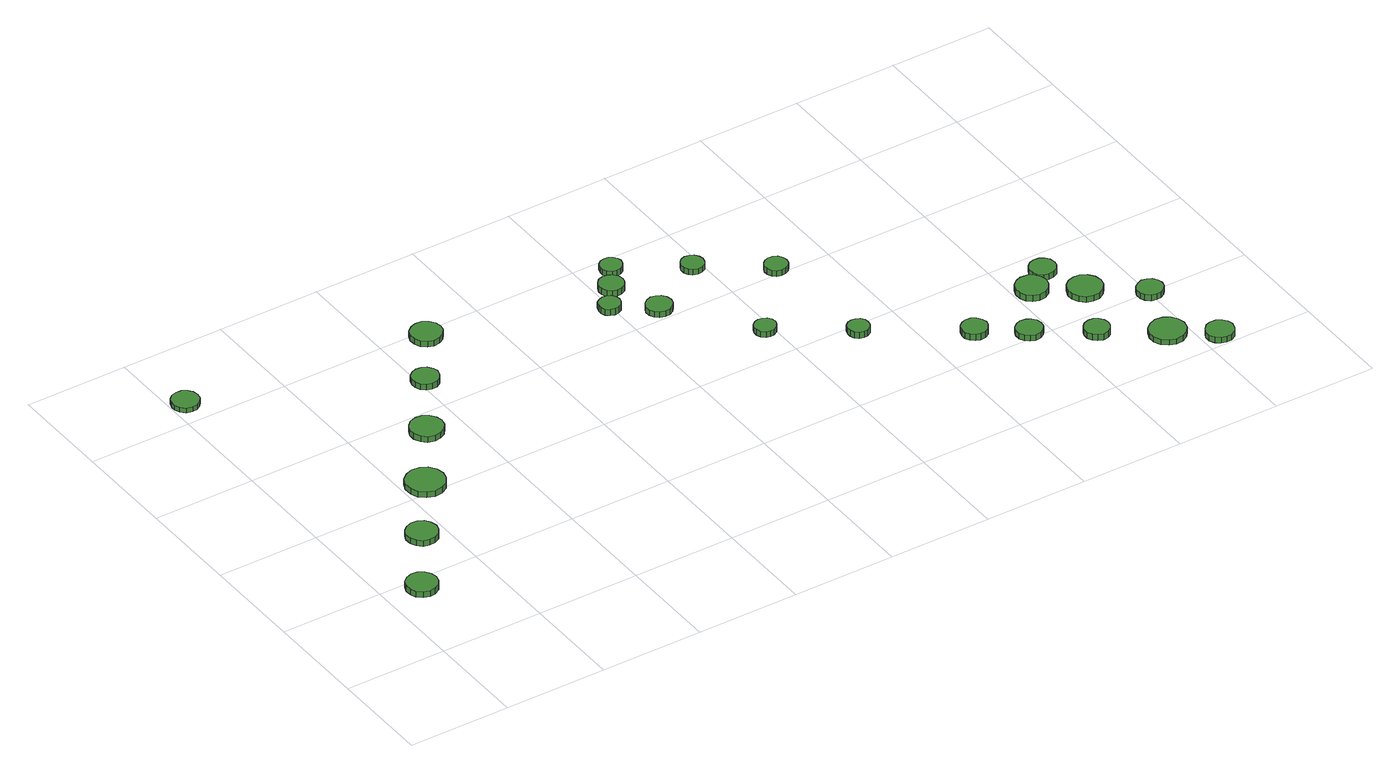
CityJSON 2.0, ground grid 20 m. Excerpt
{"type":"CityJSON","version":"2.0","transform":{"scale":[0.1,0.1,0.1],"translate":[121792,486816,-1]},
"CityObjects":{
"tree1":{"type":"SolitaryVegetationObject","attributes":{"function":"something"},"geometry":[{"type":"MultiSurface","lod":"1","boundaries":[[[0,1,2,3,4,5,6,7,8,9,10,11,12,13,14]],[[15,16,17,18,19,20,21,22,23,24,25,26,27,28,29]],[[0,29,28,1]],[[1,28,27,2]],[[2,27,26,3]],[[3,26,25,4]],[[4,25,24,5]],[[5,24,23,6]],[[6,23,22,7]],[[7,22,21,8]],[[8,21,20,9]],[[9,20,19,10]],[[10,19,18,11]],[[11,18,17,12]],[[12,17,16,13]],[[13,16,15,14]],[[14,15,29,0]]]}]},
"tree2":{"type":"SolitaryVegetationObject","attributes":{"function":"something"},"geometry":[{"type":"MultiSurface","lod":"1","boundaries":[[[30,31,32,33,34,35,36,37,38,39,40,41,42,43,44]],[[45,46,47,48,49,50,51,52,53,54,55,56,57,58,59]],[[30,59,58,31]],[[31,58,57,32]],[[32,57,56,33]],[[33,56,55,34]],[[34,55,54,35]],[[35,54,53,36]],[[36,53,52,37]],[[37,52,51,38]],[[38,51,50,39]],[[39,50,49,40]],[[40,49,48,41]],[[41,48,47,42]],[[42,47,46,43]],[[43,46,45,44]],[[44,45,59,30]]]}]},
"tree3":{"type":"SolitaryVegetationObject","attributes":{"function":"something"},"geometry":[{"type":"MultiSurface","lod":"1","boundaries":[[[60,61,62,63,64,65,66,67,68,69,70,71,72,73,74]],[[75,76,77,78,79,80,81,82,83,84,85,86,87,88,89]],[[60,89,88,61]],[[61,88,87,62]],[[62,87,86,63]],[[63,86,85,64]],[[64,85,84,65]],[[65,84,83,66]],[[66,83,82,67]],[[67,82,81,68]],[[68,81,80,69]],[[69,80,79,70]],[[70,79,78,71]],[[71,78,77,72]],[[72,77,76,73]],[[73,76,75,74]],[[74,75,89,60]]]}]},
"tree4":{"type":"SolitaryVegetationObject","attributes":{"function":"something"},"geometry":[{"type":"MultiSurface","lod":"1","boundaries":[[[90,91,92,93,94,95,96,97,98,99,100,101,102,103,104]],[[105,106,107,108,109,110,111,112,113,114,115,116,117,118,119]],[[90,119,118,91]],[[91,118,117,92]],[[92,117,116,93]],[[93,116,115,94]],[[94,115,114,95]],[[95,114,113,96]],[[96,113,112,97]],[[97,112,111,98]],[[98,111,110,99]],[[99,110,109,100]],[[100,109,108,101]],[[101,108,107,102]],[[102,107,106,103]],[[103,106,105,104]],[[104,105,119,90]]]}]},
"tree5":{"type":"SolitaryVegetationObject","attributes":{"function":"something"},"geometry":[{"type":"MultiSurface","lod":"1","boundaries":[[[120,121,122,123,124,125,126,127,128,129,130,131,132,133,134]],[[135,136,137,138,139,140,141,142,143,144,145,146,147,148,149]],[[120,149,148,121]],[[121,148,147,122]],[[122,147,146,123]],[[123,146,145,124]],[[124,145,144,125]],[[125,144,143,126]],[[126,143,142,127]],[[127,142,141,128]],[[128,141,140,129]],[[129,140,139,130]],[[130,139,138,131]],[[131,138,137,132]],[[132,137,136,133]],[[133,136,135,134]],[[134,135,149,120]]]}]},
"tree6":{"type":"SolitaryVegetationObject","attributes":{"function":"something"},"geometry":[{"type":"MultiSurface","lod":"1","boundaries":[[[150,151,152,153,154,155,156,157,158,159,160,161,162,163,164]],[[165,166,167,168,169,170,171,172,173,174,175,176,177,178,179]],[[150,179,178,151]],[[151,178,177,152]],[[152,177,176,153]],[[153,176,175,154]],[[154,175,174,155]],[[155,174,173,156]],[[156,173,172,157]],[[157,172,171,158]],[[158,171,170,159]],[[159,170,169,160]],[[160,169,168,161]],[[161,168,167,162]],[[162,167,166,163]],[[163,166,165,164]],[[164,165,179,150]]]}]},
"tree7":{"type":"SolitaryVegetationObject","attributes":{"function":"something"},"geometry":[{"type":"MultiSurface","lod":"1","boundaries":[[[180,181,182,183,184,185,186,187,188,189,190,191,192,193,194]],[[195,196,197,198,199,200,201,202,203,204,205,206,207,208,209]],[[180,209,208,181]],[[181,208,207,182]],[[182,207,206,183]],[[183,206,205,184]],[[184,205,204,185]],[[185,204,203,186]],[[186,203,202,187]],[[187,202,201,188]],[[188,201,200,189]],[[189,200,199,190]],[[190,199,198,191]],[[191,198,197,192]],[[192,197,196,193]],[[193,196,195,194]],[[194,195,209,180]]]}]},
"tree8":{"type":"SolitaryVegetationObject","attributes":{"function":"something"},"geometry":[{"type":"MultiSurface","lod":"1","boundaries":[[[210,211,212,213,214,215,216,217,218,219,220,221,222,223,224]],[[225,226,227,228,229,230,231,232,233,234,235,236,237,238,239]],[[210,239,238,211]],[[211,238,237,212]],[[212,237,236,213]],[[213,236,235,214]],[[214,235,234,215]],[[215,234,233,216]],[[216,233,232,217]],[[217,232,231,218]],[[218,231,230,219]],[[219,230,229,220]],[[220,229,228,221]],[[221,228,227,222]],[[222,227,226,223]],[[223,226,225,224]],[[224,225,239,210]]]}]},
"tree9":{"type":"SolitaryVegetationObject","attributes":{"function":"something"},"geometry":[{"type":"MultiSurface","lod":"1","boundaries":[[[240,241,242,243,244,245,246,247,248,249,250,251,252,253,254]],[[255,256,257,258,259,260,261,262,263,264,265,266,267,268,269]],[[240,269,268,241]],[[241,268,267,242]],[[242,267,266,243]],[[243,266,265,244]],[[244,265,264,245]],[[245,264,263,246]],[[246,263,262,247]],[[247,262,261,248]],[[248,261,260,249]],[[249,260,259,250]],[[250,259,258,251]],[[251,258,257,252]],[[252,257,256,253]],[[253,256,255,254]],[[254,255,269,240]]]}]},
"tree10":{"type":"SolitaryVegetationObject","attributes":{"function":"something"},"geometry":[{"type":"MultiSurface","lod":"1","boundaries":[[[270,271,272,273,274,275,276,277,278,279,280,281,282,283,284]],[[285,286,287,288,289,290,291,292,293,294,295,296,297,298,299]],[[270,299,298,271]],[[271,298,297,272]],[[272,297,296,273]],[[273,296,295,274]],[[274,295,294,275]],[[275,294,293,276]],[[276,293,292,277]],[[277,292,291,278]],[[278,291,290,279]],[[279,290,289,280]],[[280,289,288,281]],[[281,288,287,282]],[[282,287,286,283]],[[283,286,285,284]],[[284,285,299,270]]]}]},
"tree11":{"type":"SolitaryVegetationObject","attributes":{"function":"something"},"geometry":[{"type":"MultiSurface","lod":"1","boundaries":[[[300,301,302,303,304,305,306,307,308,309,310,311,312,313,314]],[[315,316,317,318,319,320,321,322,323,324,325,326,327,328,329]],[[300,329,328,301]],[[301,328,327,302]],[[302,327,326,303]],[[303,326,325,304]],[[304,325,324,305]],[[305,324,323,306]],[[306,323,322,307]],[[307,322,321,308]],[[308,321,320,309]],[[309,320,319,310]],[[310,319,318,311]],[[311,318,317,312]],[[312,317,316,313]],[[313,316,315,314]],[[314,315,329,300]]]}]},
"tree12":{"type":"SolitaryVegetationObject","attributes":{"function":"something"},"geometry":[{"type":"MultiSurface","lod":"1","boundaries":[[[330,331,332,333,334,335,336,337,338,339,340,341,342,343,344]],[[345,346,347,348,349,350,351,352,353,354,355,356,357,358,359]],[[330,359,358,331]],[[331,358,357,332]],[[332,357,356,333]],[[333,356,355,334]],[[334,355,354,335]],[[335,354,353,336]],[[336,353,352,337]],[[337,352,351,338]],[[338,351,350,339]],[[339,350,349,340]],[[340,349,348,341]],[[341,348,347,342]],[[342,347,346,343]],[[343,346,345,344]],[[344,345,359,330]]]}]},
"tree13":{"type":"SolitaryVegetationObject","attributes":{"function":"something"},"geometry":[{"type":"MultiSurface","lod":"1","boundaries":[[[360,361,362,363,364,365,366,367,368,369,370,371,372,373,374]],[[375,376,377,378,379,380,381,382,383,384,385,386,387,388,389]],[[360,389,388,361]],[[361,388,387,362]],[[362,387,386,363]],[[363,386,385,364]],[[364,385,384,365]],[[365,384,383,366]],[[366,383,382,367]],[[367,382,381,368]],[[368,381,380,369]],[[369,380,379,370]],[[370,379,378,371]],[[371,378,377,372]],[[372,377,376,373]],[[373,376,375,374]],[[374,375,389,360]]]}]},
"tree14":{"type":"SolitaryVegetationObject","attributes":{"function":"something"},"geometry":[{"type":"MultiSurface","lod":"1","boundaries":[[[390,391,392,393,394,395,396,397,398,399,400,401,402,403,404]],[[405,406,407,408,409,410,411,412,413,414,415,416,417,418,419]],[[390,419,418,391]],[[391,418,417,392]],[[392,417,416,393]],[[393,416,415,394]],[[394,415,414,395]],[[395,414,413,396]],[[396,413,412,397]],[[397,412,411,398]],[[398,411,410,399]],[[399,410,409,400]],[[400,409,408,401]],[[401,408,407,402]],[[402,407,406,403]],[[403,406,405,404]],[[404,405,419,390]]]}]},
"tree15":{"type":"SolitaryVegetationObject","attributes":{"function":"something"},"geometry":[{"type":"MultiSurface","lod":"1","boundaries":[[[420,421,422,423,424,425,426,427,428,429,430,431,432,433,434]],[[435,436,437,438,439,440,441,442,443,444,445,446,447,448,449]],[[420,449,448,421]],[[421,448,447,422]],[[422,447,446,423]],[[423,446,445,424]],[[424,445,444,425]],[[425,444,443,426]],[[426,443,442,427]],[[427,442,441,428]],[[428,441,440,429]],[[429,440,439,430]],[[430,439,438,431]],[[431,438,437,432]],[[432,437,436,433]],[[433,436,435,434]],[[434,435,449,420]]]}]},
"tree16":{"type":"SolitaryVegetationObject","attributes":{"function":"something"},"geometry":[{"type":"MultiSurface","lod":"1","boundaries":[[[450,451,452,453,454,455,456,457,458,459,460,461,462,463,464]],[[465,466,467,468,469,470,471,472,473,474,475,476,477,478,479]],[[450,479,478,451]],[[451,478,477,452]],[[452,477,476,453]],[[453,476,475,454]],[[454,475,474,455]],[[455,474,473,456]],[[456,473,472,457]],[[457,472,471,458]],[[458,471,470,459]],[[459,470,469,460]],[[460,469,468,461]],[[461,468,467,462]],[[462,467,466,463]],[[463,466,465,464]],[[464,465,479,450]]]}]},
"tree17":{"type":"SolitaryVegetationObject","attributes":{"function":"something"},"geometry":[{"type":"MultiSurface","lod":"1","boundaries":[[[480,481,482,483,484,485,486,487,488,489,490,491,492,493,494]],[[495,496,497,498,499,500,501,502,503,504,505,506,507,508,509]],[[480,509,508,481]],[[481,508,507,482]],[[482,507,506,483]],[[483,506,505,484]],[[484,505,504,485]],[[485,504,503,486]],[[486,503,502,487]],[[487,502,501,488]],[[488,501,500,489]],[[489,500,499,490]],[[490,499,498,491]],[[491,498,497,492]],[[492,497,496,493]],[[493,496,495,494]],[[494,495,509,480]]]}]},
"tree18":{"type":"SolitaryVegetationObject","attributes":{"function":"something"},"geometry":[{"type":"MultiSurface","lod":"1","boundaries":[[[510,511,512,513,514,515,516,517,518,519,520,521,522,523,524]],[[525,526,527,528,529,530,531,532,533,534,535,536,537,538,539]],[[510,539,538,511]],[[511,538,537,512]],[[512,537,536,513]],[[513,536,535,514]],[[514,535,534,515]],[[515,534,533,516]],[[516,533,532,517]],[[517,532,531,518]],[[518,531,530,519]],[[519,530,529,520]],[[520,529,528,521]],[[521,528,527,522]],[[522,527,526,523]],[[523,526,525,524]],[[524,525,539,510]]]}]},
"tree19":{"type":"SolitaryVegetationObject","attributes":{"function":"something"},"geometry":[{"type":"MultiSurface","lod":"1","boundaries":[[[540,541,542,543,544,545,546,547,548,549,550,551,552,553,554]],[[555,556,557,558,559,560,561,562,563,564,565,566,567,568,569]],[[540,569,568,541]],[[541,568,567,542]],[[542,567,566,543]],[[543,566,565,544]],[[544,565,564,545]],[[545,564,563,546]],[[546,563,562,547]],[[547,562,561,548]],[[548,561,560,549]],[[549,560,559,550]],[[550,559,558,551]],[[551,558,557,552]],[[552,557,556,553]],[[553,556,555,554]],[[554,555,569,540]]]}]},
"tree20":{"type":"SolitaryVegetationObject","attributes":{"function":"something"},"geometry":[{"type":"MultiSurface","lod":"1","boundaries":[[[570,571,572,573,574,575,576,577,578,579,580,581,582,583,584]],[[585,586,587,588,589,590,591,592,593,594,595,596,597,598,599]],[[570,599,598,571]],[[571,598,597,572]],[[572,597,596,573]],[[573,596,595,574]],[[574,595,594,575]],[[575,594,593,576]],[[576,593,592,577]],[[577,592,591,578]],[[578,591,590,579]],[[579,590,589,580]],[[580,589,588,581]],[[581,588,587,582]],[[582,587,586,583]],[[583,586,585,584]],[[584,585,599,570]]]}]},
"tree21":{"type":"SolitaryVegetationObject","attributes":{"function":"something"},"geometry":[{"type":"MultiSurface","lod":"1","boundaries":[[[600,601,602,603,604,605,606,607,608,609,610,611,612,613,614]],[[615,616,617,618,619,620,621,622,623,624,625,626,627,628,629]],[[600,629,628,601]],[[601,628,627,602]],[[602,627,626,603]],[[603,626,625,604]],[[604,625,624,605]],[[605,624,623,606]],[[606,623,622,607]],[[607,622,621,608]],[[608,621,620,609]],[[609,620,619,610]],[[610,619,618,611]],[[611,618,617,612]],[[612,617,616,613]],[[613,616,615,614]],[[614,615,629,600]]]}]},
"tree22":{"type":"SolitaryVegetationObject","attributes":{"function":"something"},"geometry":[{"type":"MultiSurface","lod":"1","boundaries":[[[630,631,632,633,634,635,636,637,638,639,640,641,642,643,644]],[[645,646,647,648,649,650,651,652,653,654,655,656,657,658,659]],[[630,659,658,631]],[[631,658,657,632]],[[632,657,656,633]],[[633,656,655,634]],[[634,655,654,635]],[[635,654,653,636]],[[636,653,652,637]],[[637,652,651,638]],[[638,651,650,639]],[[639,650,649,640]],[[640,649,648,641]],[[641,648,647,642]],[[642,647,646,643]],[[643,646,645,644]],[[644,645,659,630]]]}]},
"tree23":{"type":"SolitaryVegetationObject","attributes":{"function":"something"},"geometry":[{"type":"MultiSurface","lod":"1","boundaries":[[[660,661,662,663,664,665,666,667,668,669,670,671,672,673,674]],[[675,676,677,678,679,680,681,682,683,684,685,686,687,688,689]],[[660,689,688,661]],[[661,688,687,662]],[[662,687,686,663]],[[663,686,685,664]],[[664,685,684,665]],[[665,684,683,666]],[[666,683,682,667]],[[667,682,681,668]],[[668,681,680,669]],[[669,680,679,670]],[[670,679,678,671]],[[671,678,677,672]],[[672,677,676,673]],[[673,676,675,674]],[[674,675,689,660]]]}]},
"tree24":{"type":"SolitaryVegetationObject","attributes":{"function":"something"},"geometry":[{"type":"MultiSurface","lod":"1","boundaries":[[[690,691,692,693,694,695,696,697,698,699,700,701,702,703,704]],[[705,706,707,708,709,710,711,712,713,714,715,716,717,718,719]],[[690,719,718,691]],[[691,718,717,692]],[[692,717,716,693]],[[693,716,715,694]],[[694,715,714,695]],[[695,714,713,696]],[[696,713,712,697]],[[697,712,711,698]],[[698,711,710,699]],[[699,710,709,700]],[[700,709,708,701]],[[701,708,707,702]],[[702,707,706,703]],[[703,706,705,704]],[[704,705,719,690]]]}]}
},
"vertices":[
[101,174,20],[98,186,20],[91,196,20],[80,203,20],[68,204,20],[56,200,20],[47,192,20],[42,180,20],[42,168,20],[47,157,20],[56,148,20],[68,144,20],[80,146,20],[91,152,20],[98,162,20],[98,162,8],[91,152,8],[80,146,8],[68,144,8],[56,148,8],[47,157,8],[42,168,8],[42,180,8],[47,192,8],[56,200,8],[68,204,8],[80,203,8],[91,196,8],[98,186,8],[101,174,8],
[185,300,19],[182,313,19],[175,323,19],[164,329,19],[152,330,19],[140,326,19],[131,318,19],[126,307,19],[126,294,19],[131,283,19],[140,274,19],[152,271,19],[164,272,19],[175,278,19],[182,288,19],[182,288,7],[175,278,7],[164,272,7],[152,271,7],[140,274,7],[131,283,7],[126,294,7],[126,307,7],[131,318,7],[140,326,7],[152,330,7],[164,329,7],[175,323,7],[182,313,7],[185,300,7],
[55,852,16],[53,863,16],[47,871,16],[37,877,16],[27,878,16],[16,875,16],[8,867,16],[4,857,16],[4,847,16],[8,837,16],[16,829,16],[27,826,16],[37,827,16],[47,833,16],[53,841,16],[53,841,6],[47,833,6],[37,827,6],[27,826,6],[16,829,6],[8,837,6],[4,847,6],[4,857,6],[8,867,6],[16,875,6],[27,878,6],[37,877,6],[47,871,6],[53,863,6],[55,852,6],
[279,421,20],[276,436,20],[267,449,20],[254,456,20],[238,458,20],[224,453,20],[212,443,20],[206,429,20],[206,413,20],[212,399,20],[224,389,20],[238,384,20],[254,386,20],[267,393,20],[276,406,20],[276,406,8],[267,393,8],[254,386,8],[238,384,8],[224,389,8],[212,399,8],[206,413,8],[206,429,8],[212,443,8],[224,453,8],[238,458,8],[254,456,8],[267,449,8],[276,436,8],[279,421,8],
[363,551,20],[360,563,20],[352,574,20],[341,581,20],[328,582,20],[315,578,20],[306,569,20],[300,557,20],[300,544,20],[306,532,20],[315,523,20],[328,519,20],[341,521,20],[352,527,20],[360,538,20],[360,538,8],[352,527,8],[341,521,8],[328,519,8],[315,523,8],[306,532,8],[300,544,8],[300,557,8],[306,569,8],[315,578,8],[328,582,8],[341,581,8],[352,574,8],[360,563,8],[363,551,8],
[437,675,20],[434,685,20],[428,694,20],[419,699,20],[408,700,20],[398,697,20],[390,690,20],[386,680,20],[386,669,20],[390,660,20],[398,653,20],[408,649,20],[419,650,20],[428,656,20],[434,664,20],[434,664,8],[428,656,8],[419,650,8],[408,649,8],[398,653,8],[390,660,8],[386,669,8],[386,680,8],[390,690,8],[398,697,8],[408,700,8],[419,699,8],[428,694,8],[434,685,8],[437,675,8],
[514,782,20],[512,794,20],[504,804,20],[494,811,20],[481,812,20],[470,808,20],[460,800,20],[455,788,20],[455,776,20],[460,765,20],[470,756,20],[481,752,20],[494,754,20],[504,760,20],[512,770,20],[512,770,8],[504,760,8],[494,754,8],[481,752,8],[470,756,8],[460,765,8],[455,776,8],[455,788,8],[460,800,8],[470,808,8],[481,812,8],[494,811,8],[504,804,8],[512,794,8],[514,782,8],
[816,675,21],[814,684,21],[809,691,21],[801,695,21],[793,696,21],[785,693,21],[778,688,21],[775,680,21],[775,671,21],[778,663,21],[785,658,21],[793,655,21],[801,656,21],[809,660,21],[814,667,21],[814,667,8],[809,660,8],[801,656,8],[793,655,8],[785,658,8],[778,663,8],[775,671,8],[775,680,8],[778,688,8],[785,693,8],[793,696,8],[801,695,8],[809,691,8],[814,684,8],[816,675,8],
[854,723,20],[852,733,20],[846,741,20],[837,746,20],[828,747,20],[818,744,20],[811,737,20],[807,728,20],[807,718,20],[811,709,20],[818,702,20],[828,699,20],[837,700,20],[846,705,20],[852,713,20],[852,713,7],[846,705,7],[837,700,7],[828,699,7],[818,702,7],[811,709,7],[807,718,7],[807,728,7],[811,737,7],[818,744,7],[828,747,7],[837,746,7],[846,741,7],[852,733,7],[854,723,7],
[890,626,20],[888,636,20],[882,644,20],[873,649,20],[863,651,20],[853,647,20],[846,641,20],[841,631,20],[841,621,20],[846,612,20],[853,605,20],[863,602,20],[873,603,20],[882,608,20],[888,616,20],[888,616,8],[882,608,8],[873,603,8],[863,602,8],[853,605,8],[846,612,8],[841,621,8],[841,631,8],[846,641,8],[853,647,8],[863,651,8],[873,649,8],[882,644,8],[888,636,8],[890,626,8],
[881,769,20],[879,777,20],[874,784,20],[867,788,20],[858,789,20],[850,787,20],[843,781,20],[840,773,20],[840,764,20],[843,756,20],[850,750,20],[858,748,20],[867,749,20],[874,753,20],[879,760,20],[879,760,8],[874,753,8],[867,749,8],[858,748,8],[850,750,8],[843,756,8],[840,764,8],[840,773,8],[843,781,8],[850,787,8],[858,789,8],[867,788,8],[874,784,8],[879,777,8],[881,769,8],
[1006,474,19],[1004,482,19],[999,489,19],[991,493,19],[983,494,19],[975,492,19],[968,486,19],[965,478,19],[965,470,19],[968,462,19],[975,456,19],[983,453,19],[991,454,19],[999,459,19],[1004,466,19],[1004,466,7],[999,459,7],[991,454,7],[983,453,7],[975,456,7],[968,462,7],[965,470,7],[965,478,7],[968,486,7],[975,492,7],[983,494,7],[991,493,7],[999,489,7],[1004,482,7],[1006,474,7],
[1003,697,19],[1001,705,19],[996,713,19],[988,717,19],[979,718,19],[970,715,19],[964,709,19],[960,701,19],[960,692,19],[964,684,19],[970,678,19],[979,675,19],[988,676,19],[996,680,19],[1001,688,19],[1001,688,8],[996,680,8],[988,676,8],[979,675,8],[970,678,8],[964,684,8],[960,692,8],[960,701,8],[964,709,8],[970,715,8],[979,718,8],[988,717,8],[996,713,8],[1001,705,8],[1003,697,8],
[1138,382,20],[1137,390,20],[1132,397,20],[1124,401,20],[1116,402,20],[1108,400,20],[1101,394,20],[1098,386,20],[1098,378,20],[1101,370,20],[1108,364,20],[1116,361,20],[1124,362,20],[1132,367,20],[1137,373,20],[1137,373,7],[1132,367,7],[1124,362,7],[1116,361,7],[1108,364,7],[1101,370,7],[1098,378,7],[1098,386,7],[1101,394,7],[1108,400,7],[1116,402,7],[1124,401,7],[1132,397,7],[1137,390,7],[1138,382,7],
[1122,613,19],[1120,622,19],[1115,630,19],[1107,634,19],[1098,635,19],[1089,632,19],[1083,626,19],[1079,618,19],[1079,609,19],[1083,601,19],[1089,594,19],[1098,592,19],[1107,593,19],[1115,597,19],[1120,604,19],[1120,604,7],[1115,597,7],[1107,593,7],[1098,592,7],[1089,594,7],[1083,601,7],[1079,609,7],[1079,618,7],[1083,626,7],[1089,632,7],[1098,635,7],[1107,634,7],[1115,630,7],[1120,622,7],[1122,613,7],
[1309,268,20],[1306,278,20],[1300,287,20],[1292,292,20],[1281,293,20],[1272,290,20],[1264,283,20],[1260,273,20],[1260,263,20],[1264,254,20],[1272,247,20],[1281,244,20],[1292,245,20],[1300,250,20],[1306,258,20],[1306,258,7],[1300,250,7],[1292,245,7],[1281,244,7],[1272,247,7],[1264,254,7],[1260,263,7],[1260,273,7],[1264,283,7],[1272,290,7],[1281,293,7],[1292,292,7],[1300,287,7],[1306,278,7],[1309,268,7],
[1387,214,19],[1385,225,19],[1379,233,19],[1370,238,19],[1359,239,19],[1350,236,19],[1342,229,19],[1338,220,19],[1338,209,19],[1342,200,19],[1350,193,19],[1359,190,19],[1370,191,19],[1379,196,19],[1385,204,19],[1385,204,7],[1379,196,7],[1370,191,7],[1359,190,7],[1350,193,7],[1342,200,7],[1338,209,7],[1338,220,7],[1342,229,7],[1350,236,7],[1359,239,7],[1370,238,7],[1379,233,7],[1385,225,7],[1387,214,7],
[1484,150,20],[1482,160,20],[1476,168,20],[1468,173,20],[1458,174,20],[1448,171,20],[1441,164,20],[1437,155,20],[1437,145,20],[1441,136,20],[1448,130,20],[1458,126,20],[1468,127,20],[1476,132,20],[1482,141,20],[1482,141,7],[1476,132,7],[1468,127,7],[1458,126,7],[1448,130,7],[1441,136,7],[1437,145,7],[1437,155,7],[1441,164,7],[1448,171,7],[1458,174,7],[1468,173,7],[1476,168,7],[1482,160,7],[1484,150,7],
[1464,314,20],[1461,326,20],[1454,336,20],[1443,343,20],[1430,344,20],[1418,340,20],[1409,332,20],[1404,320,20],[1404,308,20],[1409,296,20],[1418,288,20],[1430,284,20],[1443,285,20],[1454,292,20],[1461,302,20],[1461,302,7],[1454,292,7],[1443,285,7],[1430,284,7],[1418,288,7],[1409,296,7],[1404,308,7],[1404,320,7],[1409,332,7],[1418,340,7],[1430,344,7],[1443,343,7],[1454,336,7],[1461,326,7],[1464,314,7],
[1594,78,19],[1591,92,19],[1583,104,19],[1571,111,19],[1556,113,19],[1543,108,19],[1532,99,19],[1526,86,19],[1526,71,19],[1532,58,19],[1543,49,19],[1556,44,19],[1571,46,19],[1583,53,19],[1591,64,19],[1591,64,8],[1583,53,8],[1571,46,8],[1556,44,8],[1543,49,8],[1532,58,8],[1526,71,8],[1526,86,8],[1532,99,8],[1543,108,8],[1556,113,8],[1571,111,8],[1583,104,8],[1591,92,8],[1594,78,8],
[1505,350,19],[1503,361,19],[1497,369,19],[1488,374,19],[1477,375,19],[1468,372,19],[1460,365,19],[1456,356,19],[1456,345,19],[1460,336,19],[1468,329,19],[1477,326,19],[1488,327,19],[1497,332,19],[1503,340,19],[1503,340,7],[1497,332,7],[1488,327,7],[1477,326,7],[1468,329,7],[1460,336,7],[1456,345,7],[1456,356,7],[1460,365,7],[1468,372,7],[1477,375,7],[1488,374,7],[1497,369,7],[1503,361,7],[1505,350,7],
[1543,262,19],[1540,276,19],[1532,287,19],[1520,294,19],[1507,295,19],[1494,291,19],[1484,282,19],[1478,269,19],[1478,256,19],[1484,243,19],[1494,234,19],[1507,230,19],[1520,231,19],[1532,238,19],[1540,249,19],[1540,249,7],[1532,238,7],[1520,231,7],[1507,230,7],[1494,234,7],[1484,243,7],[1478,256,7],[1478,269,7],[1484,282,7],[1494,291,7],[1507,295,7],[1520,294,7],[1532,287,7],[1540,276,7],[1543,262,7],
[1662,28,19],[1659,39,19],[1653,47,19],[1643,53,19],[1632,54,19],[1622,51,19],[1614,43,19],[1609,33,19],[1609,22,19],[1614,12,19],[1622,5,19],[1632,2,19],[1643,3,19],[1653,8,19],[1659,17,19],[1659,17,7],[1653,8,7],[1643,3,7],[1632,2,7],[1622,5,7],[1614,12,7],[1609,22,7],[1609,33,7],[1614,43,7],[1622,51,7],[1632,54,7],[1643,53,7],[1653,47,7],[1659,39,7],[1662,28,7],
[1627,197,19],[1625,207,19],[1619,215,19],[1610,220,19],[1600,222,19],[1590,218,19],[1582,212,19],[1578,202,19],[1578,192,19],[1582,183,19],[1590,176,19],[1600,173,19],[1610,174,19],[1619,179,19],[1625,187,19],[1625,187,7],[1619,179,7],[1610,174,7],[1600,173,7],[1590,176,7],[1582,183,7],[1578,192,7],[1578,202,7],[1582,212,7],[1590,218,7],[1600,222,7],[1610,220,7],[1619,215,7],[1625,207,7],[1627,197,7]
]}
